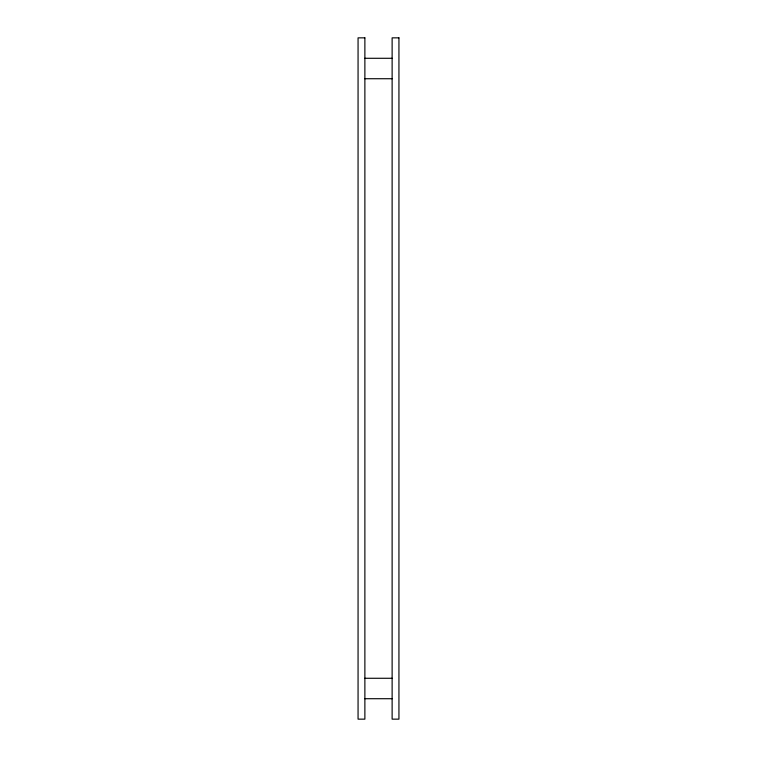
<?xml version="1.0" encoding="UTF-8"?>
<svg xmlns="http://www.w3.org/2000/svg" width="757" height="757" viewBox="0 0 757 757"><rect width="100%" height="100%" fill="white"/><g stroke="black" fill="none" stroke-linecap="round" stroke-linejoin="round"><path stroke-width="1.14" d="M364.874 58.289L392.126 58.289M364.874 78.728L392.126 78.728M364.874 678.272L392.126 678.272M364.874 698.711L392.126 698.711M364.874 37.85L358.061 37.85L358.061 719.15L364.874 719.15L364.874 37.85M398.939 37.85L392.126 37.85L392.126 719.15L398.939 719.15L398.939 37.85"/></g></svg>
